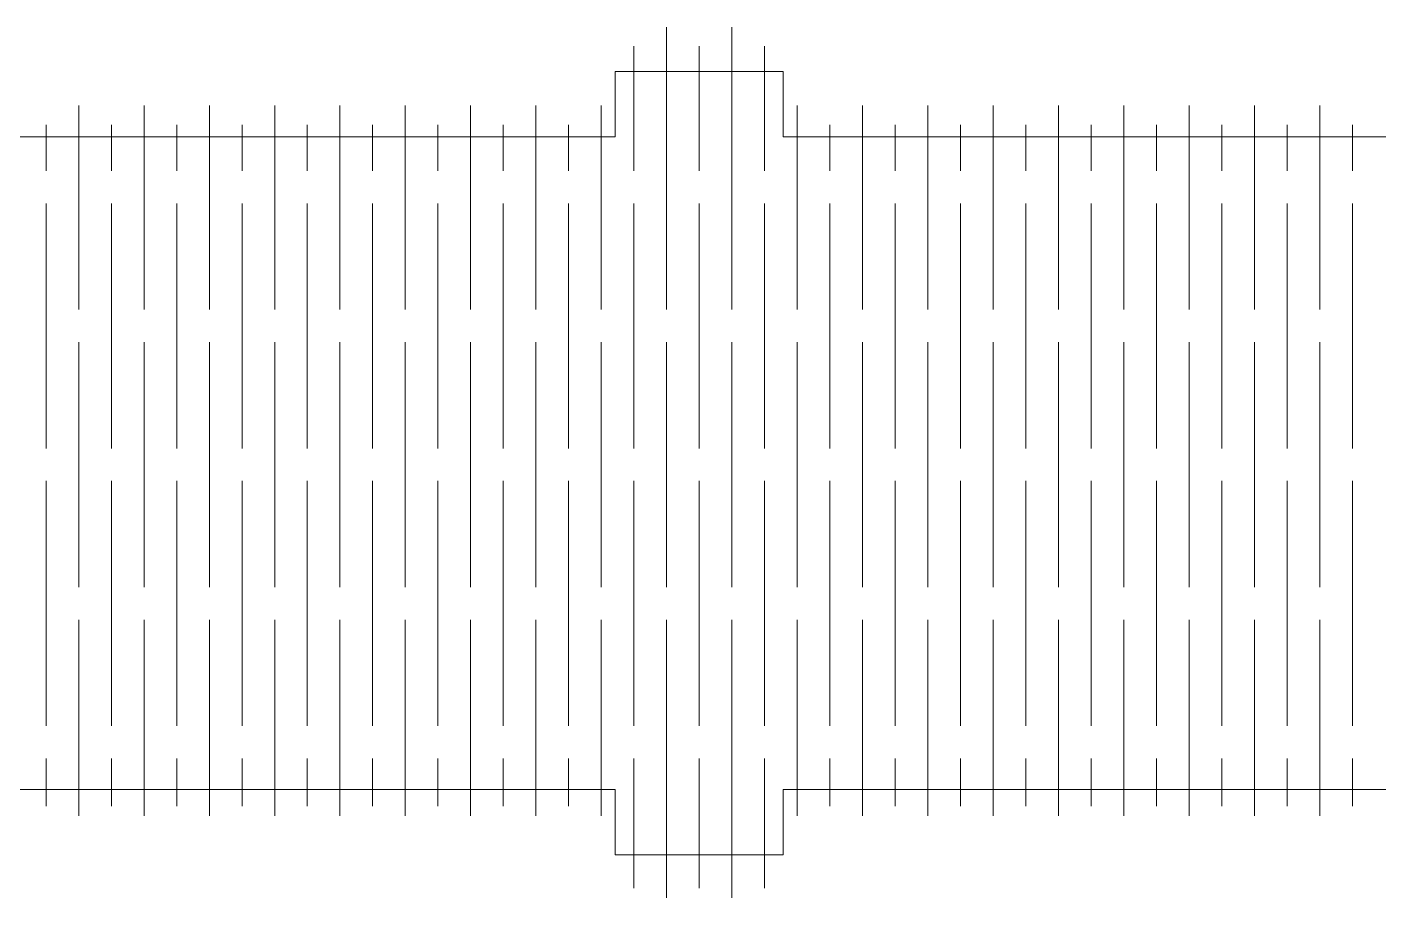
# Model space of a CAD drawing. Header units: centimetres. Extents: x -21.8 to 7.3, y -15.7 to 2.2.
# Drawn here: x -11.93 to -5.72, y -15.74 to -11.74 of the extents above; entities that cross this region are included whole.
import ezdxf

# ---------------------------------------------------------------- set-up
doc = ezdxf.new("R2010")
doc.units = ezdxf.units.CM
doc.header["$MEASUREMENT"] = 0
doc.layers.add('layer 1', color=7, linetype='Continuous')

msp = doc.modelspace()

# ---------------------------------------------------------------- linework, layer by layer
at = {"layer": 'layer 1', "color": 242, "lineweight": 9}
for points in [[(-8.98847, -13.03469), (-8.98847, -13.03469), (-8.98847, -11.73602), (-8.98847, -11.73602)], [(-8.68847, -13.03469), (-8.68847, -13.03469), (-8.68847, -11.73602), (-8.68847, -11.73602)], [(-9.13847, -12.39719), (-9.13847, -12.39719), (-9.13847, -11.82431), (-9.13847, -11.82431)], [(-8.83847, -12.39719), (-8.83847, -12.39719), (-8.83847, -11.82431), (-8.83847, -11.82431)], [(-8.53847, -12.39719), (-8.53847, -12.39719), (-8.53847, -11.82431), (-8.53847, -11.82431)], [(-11.68847, -13.03469), (-11.68847, -13.03469), (-11.68847, -12.09719), (-11.68847, -12.09719)], [(-11.38847, -13.03469), (-11.38847, -13.03469), (-11.38847, -12.09719), (-11.38847, -12.09719)], [(-11.08847, -13.03469), (-11.08847, -13.03469), (-11.08847, -12.09719), (-11.08847, -12.09719)], [(-10.78847, -13.03469), (-10.78847, -13.03469), (-10.78847, -12.09719), (-10.78847, -12.09719)], [(-10.48847, -13.03469), (-10.48847, -13.03469), (-10.48847, -12.09719), (-10.48847, -12.09719)], [(-10.18847, -13.03469), (-10.18847, -13.03469), (-10.18847, -12.09719), (-10.18847, -12.09719)], [(-9.88847, -13.03469), (-9.88847, -13.03469), (-9.88847, -12.09719), (-9.88847, -12.09719)], [(-9.58847, -13.03469), (-9.58847, -13.03469), (-9.58847, -12.09719), (-9.58847, -12.09719)], [(-9.28847, -13.03469), (-9.28847, -13.03469), (-9.28847, -12.09719), (-9.28847, -12.09719)], [(-8.38847, -13.03469), (-8.38847, -13.03469), (-8.38847, -12.09719), (-8.38847, -12.09719)], [(-8.08847, -13.03469), (-8.08847, -13.03469), (-8.08847, -12.09719), (-8.08847, -12.09719)], [(-7.78847, -13.03469), (-7.78847, -13.03469), (-7.78847, -12.09719), (-7.78847, -12.09719)], [(-7.48847, -13.03469), (-7.48847, -13.03469), (-7.48847, -12.09719), (-7.48847, -12.09719)], [(-7.18847, -13.03469), (-7.18847, -13.03469), (-7.18847, -12.09719), (-7.18847, -12.09719)], [(-6.88847, -13.03469), (-6.88847, -13.03469), (-6.88847, -12.09719), (-6.88847, -12.09719)], [(-6.58847, -13.03469), (-6.58847, -13.03469), (-6.58847, -12.09719), (-6.58847, -12.09719)], [(-6.28847, -13.03469), (-6.28847, -13.03469), (-6.28847, -12.09719), (-6.28847, -12.09719)], [(-5.98847, -13.03469), (-5.98847, -13.03469), (-5.98847, -12.09719), (-5.98847, -12.09719)], [(-11.83847, -12.39719), (-11.83847, -12.39719), (-11.83847, -12.18548), (-11.83847, -12.18548)], [(-11.53847, -12.39719), (-11.53847, -12.39719), (-11.53847, -12.18548), (-11.53847, -12.18548)], [(-11.23847, -12.39719), (-11.23847, -12.39719), (-11.23847, -12.18548), (-11.23847, -12.18548)], [(-10.93847, -12.39719), (-10.93847, -12.39719), (-10.93847, -12.18548), (-10.93847, -12.18548)], [(-10.63847, -12.39719), (-10.63847, -12.39719), (-10.63847, -12.18548), (-10.63847, -12.18548)], [(-10.33847, -12.39719), (-10.33847, -12.39719), (-10.33847, -12.18548), (-10.33847, -12.18548)], [(-10.03847, -12.39719), (-10.03847, -12.39719), (-10.03847, -12.18548), (-10.03847, -12.18548)], [(-9.73847, -12.39719), (-9.73847, -12.39719), (-9.73847, -12.18548), (-9.73847, -12.18548)], [(-9.43847, -12.39719), (-9.43847, -12.39719), (-9.43847, -12.18548), (-9.43847, -12.18548)], [(-8.23847, -12.39719), (-8.23847, -12.39719), (-8.23847, -12.18548), (-8.23847, -12.18548)], [(-7.93847, -12.39719), (-7.93847, -12.39719), (-7.93847, -12.18548), (-7.93847, -12.18548)], [(-7.63847, -12.39719), (-7.63847, -12.39719), (-7.63847, -12.18548), (-7.63847, -12.18548)], [(-7.33847, -12.39719), (-7.33847, -12.39719), (-7.33847, -12.18548), (-7.33847, -12.18548)], [(-7.03847, -12.39719), (-7.03847, -12.39719), (-7.03847, -12.18548), (-7.03847, -12.18548)], [(-6.73847, -12.39719), (-6.73847, -12.39719), (-6.73847, -12.18548), (-6.73847, -12.18548)], [(-6.43847, -12.39719), (-6.43847, -12.39719), (-6.43847, -12.18548), (-6.43847, -12.18548)], [(-6.13847, -12.39719), (-6.13847, -12.39719), (-6.13847, -12.18548), (-6.13847, -12.18548)], [(-5.83847, -12.39719), (-5.83847, -12.39719), (-5.83847, -12.18548), (-5.83847, -12.18548)], [(-11.83847, -13.67219), (-11.83847, -13.67219), (-11.83847, -12.54719), (-11.83847, -12.54719)], [(-11.53847, -13.67219), (-11.53847, -13.67219), (-11.53847, -12.54719), (-11.53847, -12.54719)], [(-11.23847, -13.67219), (-11.23847, -13.67219), (-11.23847, -12.54719), (-11.23847, -12.54719)], [(-10.93847, -13.67219), (-10.93847, -13.67219), (-10.93847, -12.54719), (-10.93847, -12.54719)], [(-10.63847, -13.67219), (-10.63847, -13.67219), (-10.63847, -12.54719), (-10.63847, -12.54719)], [(-10.33847, -13.67219), (-10.33847, -13.67219), (-10.33847, -12.54719), (-10.33847, -12.54719)], [(-10.03847, -13.67219), (-10.03847, -13.67219), (-10.03847, -12.54719), (-10.03847, -12.54719)], [(-9.73847, -13.67219), (-9.73847, -13.67219), (-9.73847, -12.54719), (-9.73847, -12.54719)], [(-9.43847, -13.67219), (-9.43847, -13.67219), (-9.43847, -12.54719), (-9.43847, -12.54719)], [(-9.13847, -13.67219), (-9.13847, -13.67219), (-9.13847, -12.54719), (-9.13847, -12.54719)], [(-8.83847, -13.67219), (-8.83847, -13.67219), (-8.83847, -12.54719), (-8.83847, -12.54719)], [(-8.53847, -13.67219), (-8.53847, -13.67219), (-8.53847, -12.54719), (-8.53847, -12.54719)], [(-8.23847, -13.67219), (-8.23847, -13.67219), (-8.23847, -12.54719), (-8.23847, -12.54719)], [(-7.93847, -13.67219), (-7.93847, -13.67219), (-7.93847, -12.54719), (-7.93847, -12.54719)], [(-7.63847, -13.67219), (-7.63847, -13.67219), (-7.63847, -12.54719), (-7.63847, -12.54719)], [(-7.33847, -13.67219), (-7.33847, -13.67219), (-7.33847, -12.54719), (-7.33847, -12.54719)], [(-7.03847, -13.67219), (-7.03847, -13.67219), (-7.03847, -12.54719), (-7.03847, -12.54719)], [(-6.73847, -13.67219), (-6.73847, -13.67219), (-6.73847, -12.54719), (-6.73847, -12.54719)], [(-6.43847, -13.67219), (-6.43847, -13.67219), (-6.43847, -12.54719), (-6.43847, -12.54719)], [(-6.13847, -13.67219), (-6.13847, -13.67219), (-6.13847, -12.54719), (-6.13847, -12.54719)], [(-5.83847, -13.67219), (-5.83847, -13.67219), (-5.83847, -12.54719), (-5.83847, -12.54719)], [(-11.68847, -14.30969), (-11.68847, -14.30969), (-11.68847, -13.18469), (-11.68847, -13.18469)], [(-11.38847, -14.30969), (-11.38847, -14.30969), (-11.38847, -13.18469), (-11.38847, -13.18469)], [(-11.08847, -14.30969), (-11.08847, -14.30969), (-11.08847, -13.18469), (-11.08847, -13.18469)], [(-10.78847, -14.30969), (-10.78847, -14.30969), (-10.78847, -13.18469), (-10.78847, -13.18469)], [(-10.48847, -14.30969), (-10.48847, -14.30969), (-10.48847, -13.18469), (-10.48847, -13.18469)], [(-10.18847, -14.30969), (-10.18847, -14.30969), (-10.18847, -13.18469), (-10.18847, -13.18469)], [(-9.88847, -14.30969), (-9.88847, -14.30969), (-9.88847, -13.18469), (-9.88847, -13.18469)], [(-9.58847, -14.30969), (-9.58847, -14.30969), (-9.58847, -13.18469), (-9.58847, -13.18469)], [(-9.28847, -14.30969), (-9.28847, -14.30969), (-9.28847, -13.18469), (-9.28847, -13.18469)], [(-8.98847, -14.30969), (-8.98847, -14.30969), (-8.98847, -13.18469), (-8.98847, -13.18469)], [(-8.68847, -14.30969), (-8.68847, -14.30969), (-8.68847, -13.18469), (-8.68847, -13.18469)], [(-8.38847, -14.30969), (-8.38847, -14.30969), (-8.38847, -13.18469), (-8.38847, -13.18469)], [(-8.08847, -14.30969), (-8.08847, -14.30969), (-8.08847, -13.18469), (-8.08847, -13.18469)], [(-7.78847, -14.30969), (-7.78847, -14.30969), (-7.78847, -13.18469), (-7.78847, -13.18469)], [(-7.48847, -14.30969), (-7.48847, -14.30969), (-7.48847, -13.18469), (-7.48847, -13.18469)], [(-7.18847, -14.30969), (-7.18847, -14.30969), (-7.18847, -13.18469), (-7.18847, -13.18469)], [(-6.88847, -14.30969), (-6.88847, -14.30969), (-6.88847, -13.18469), (-6.88847, -13.18469)], [(-6.58847, -14.30969), (-6.58847, -14.30969), (-6.58847, -13.18469), (-6.58847, -13.18469)], [(-6.28847, -14.30969), (-6.28847, -14.30969), (-6.28847, -13.18469), (-6.28847, -13.18469)], [(-5.98847, -14.30969), (-5.98847, -14.30969), (-5.98847, -13.18469), (-5.98847, -13.18469)], [(-11.83847, -14.94719), (-11.83847, -14.94719), (-11.83847, -13.82219), (-11.83847, -13.82219)], [(-11.53847, -14.94719), (-11.53847, -14.94719), (-11.53847, -13.82219), (-11.53847, -13.82219)], [(-11.23847, -14.94719), (-11.23847, -14.94719), (-11.23847, -13.82219), (-11.23847, -13.82219)], [(-10.93847, -14.94719), (-10.93847, -14.94719), (-10.93847, -13.82219), (-10.93847, -13.82219)], [(-10.63847, -14.94719), (-10.63847, -14.94719), (-10.63847, -13.82219), (-10.63847, -13.82219)], [(-10.33847, -14.94719), (-10.33847, -14.94719), (-10.33847, -13.82219), (-10.33847, -13.82219)], [(-10.03847, -14.94719), (-10.03847, -14.94719), (-10.03847, -13.82219), (-10.03847, -13.82219)], [(-9.73847, -14.94719), (-9.73847, -14.94719), (-9.73847, -13.82219), (-9.73847, -13.82219)], [(-9.43847, -14.94719), (-9.43847, -14.94719), (-9.43847, -13.82219), (-9.43847, -13.82219)], [(-9.13847, -14.94719), (-9.13847, -14.94719), (-9.13847, -13.82219), (-9.13847, -13.82219)], [(-8.83847, -14.94719), (-8.83847, -14.94719), (-8.83847, -13.82219), (-8.83847, -13.82219)], [(-8.53847, -14.94719), (-8.53847, -14.94719), (-8.53847, -13.82219), (-8.53847, -13.82219)], [(-8.23847, -14.94719), (-8.23847, -14.94719), (-8.23847, -13.82219), (-8.23847, -13.82219)], [(-7.93847, -14.94719), (-7.93847, -14.94719), (-7.93847, -13.82219), (-7.93847, -13.82219)], [(-7.63847, -14.94719), (-7.63847, -14.94719), (-7.63847, -13.82219), (-7.63847, -13.82219)], [(-7.33847, -14.94719), (-7.33847, -14.94719), (-7.33847, -13.82219), (-7.33847, -13.82219)], [(-7.03847, -14.94719), (-7.03847, -14.94719), (-7.03847, -13.82219), (-7.03847, -13.82219)], [(-6.73847, -14.94719), (-6.73847, -14.94719), (-6.73847, -13.82219), (-6.73847, -13.82219)], [(-6.43847, -14.94719), (-6.43847, -14.94719), (-6.43847, -13.82219), (-6.43847, -13.82219)], [(-6.13847, -14.94719), (-6.13847, -14.94719), (-6.13847, -13.82219), (-6.13847, -13.82219)], [(-5.83847, -14.94719), (-5.83847, -14.94719), (-5.83847, -13.82219), (-5.83847, -13.82219)], [(-11.68847, -15.36138), (-11.68847, -15.36138), (-11.68847, -14.45969), (-11.68847, -14.45969)], [(-11.38847, -15.36138), (-11.38847, -15.36138), (-11.38847, -14.45969), (-11.38847, -14.45969)], [(-11.08847, -15.36138), (-11.08847, -15.36138), (-11.08847, -14.45969), (-11.08847, -14.45969)], [(-10.78847, -15.36138), (-10.78847, -15.36138), (-10.78847, -14.45969), (-10.78847, -14.45969)], [(-10.48847, -15.36138), (-10.48847, -15.36138), (-10.48847, -14.45969), (-10.48847, -14.45969)], [(-10.18847, -15.36138), (-10.18847, -15.36138), (-10.18847, -14.45969), (-10.18847, -14.45969)], [(-9.88847, -15.36138), (-9.88847, -15.36138), (-9.88847, -14.45969), (-9.88847, -14.45969)], [(-9.58847, -15.36138), (-9.58847, -15.36138), (-9.58847, -14.45969), (-9.58847, -14.45969)], [(-9.28847, -15.36138), (-9.28847, -15.36138), (-9.28847, -14.45969), (-9.28847, -14.45969)], [(-8.98847, -15.73842), (-8.98847, -15.73842), (-8.98847, -14.45969), (-8.98847, -14.45969)], [(-8.68847, -15.73842), (-8.68847, -15.73842), (-8.68847, -14.45969), (-8.68847, -14.45969)], [(-8.38847, -15.36138), (-8.38847, -15.36138), (-8.38847, -14.45969), (-8.38847, -14.45969)], [(-8.08847, -15.36138), (-8.08847, -15.36138), (-8.08847, -14.45969), (-8.08847, -14.45969)], [(-7.78847, -15.36138), (-7.78847, -15.36138), (-7.78847, -14.45969), (-7.78847, -14.45969)], [(-7.48847, -15.36138), (-7.48847, -15.36138), (-7.48847, -14.45969), (-7.48847, -14.45969)], [(-7.18847, -15.36138), (-7.18847, -15.36138), (-7.18847, -14.45969), (-7.18847, -14.45969)], [(-6.88847, -15.36138), (-6.88847, -15.36138), (-6.88847, -14.45969), (-6.88847, -14.45969)], [(-6.58847, -15.36138), (-6.58847, -15.36138), (-6.58847, -14.45969), (-6.58847, -14.45969)], [(-6.28847, -15.36138), (-6.28847, -15.36138), (-6.28847, -14.45969), (-6.28847, -14.45969)], [(-5.98847, -15.36138), (-5.98847, -15.36138), (-5.98847, -14.45969), (-5.98847, -14.45969)], [(-11.83847, -15.31582), (-11.83847, -15.31582), (-11.83847, -15.09719), (-11.83847, -15.09719)], [(-11.53847, -15.31582), (-11.53847, -15.31582), (-11.53847, -15.09719), (-11.53847, -15.09719)], [(-11.23847, -15.31582), (-11.23847, -15.31582), (-11.23847, -15.09719), (-11.23847, -15.09719)], [(-10.93847, -15.31582), (-10.93847, -15.31582), (-10.93847, -15.09719), (-10.93847, -15.09719)], [(-10.63847, -15.31582), (-10.63847, -15.31582), (-10.63847, -15.09719), (-10.63847, -15.09719)], [(-10.33847, -15.31582), (-10.33847, -15.31582), (-10.33847, -15.09719), (-10.33847, -15.09719)], [(-10.03847, -15.31582), (-10.03847, -15.31582), (-10.03847, -15.09719), (-10.03847, -15.09719)], [(-9.73847, -15.31582), (-9.73847, -15.31582), (-9.73847, -15.09719), (-9.73847, -15.09719)], [(-9.43847, -15.31582), (-9.43847, -15.31582), (-9.43847, -15.09719), (-9.43847, -15.09719)], [(-9.13847, -15.69285), (-9.13847, -15.69285), (-9.13847, -15.09719), (-9.13847, -15.09719)], [(-8.83847, -15.69285), (-8.83847, -15.69285), (-8.83847, -15.09719), (-8.83847, -15.09719)], [(-8.53847, -15.69285), (-8.53847, -15.69285), (-8.53847, -15.09719), (-8.53847, -15.09719)], [(-8.23847, -15.31582), (-8.23847, -15.31582), (-8.23847, -15.09719), (-8.23847, -15.09719)], [(-7.93847, -15.31582), (-7.93847, -15.31582), (-7.93847, -15.09719), (-7.93847, -15.09719)], [(-7.63847, -15.31582), (-7.63847, -15.31582), (-7.63847, -15.09719), (-7.63847, -15.09719)], [(-7.33847, -15.31582), (-7.33847, -15.31582), (-7.33847, -15.09719), (-7.33847, -15.09719)], [(-7.03847, -15.31582), (-7.03847, -15.31582), (-7.03847, -15.09719), (-7.03847, -15.09719)], [(-6.73847, -15.31582), (-6.73847, -15.31582), (-6.73847, -15.09719), (-6.73847, -15.09719)], [(-6.43847, -15.31582), (-6.43847, -15.31582), (-6.43847, -15.09719), (-6.43847, -15.09719)], [(-6.13847, -15.31582), (-6.13847, -15.31582), (-6.13847, -15.09719), (-6.13847, -15.09719)], [(-5.83847, -15.31582), (-5.83847, -15.31582), (-5.83847, -15.09719), (-5.83847, -15.09719)]]:
    msp.add_open_spline(points, degree=3, dxfattribs=at)
at = {"layer": 'layer 1', "color": 250, "lineweight": 9}
msp.add_open_spline([(-21.00377, -15.24054), (-21.00377, -15.24054), (-21.00377, -15.54054), (-21.00377, -15.54054), (-21.00377, -15.54054), (-21.00377, -15.54054), (-21.77627, -15.54054), (-21.77627, -15.54054), (-21.77627, -15.54054), (-21.77627, -15.54054), (-21.77627, -15.24054), (-21.77627, -15.24054), (-21.77627, -15.24054), (-21.77627, -15.24054), (-21.77627, -12.24054), (-21.77627, -12.24054), (-21.77627, -12.24054), (-21.77627, -12.24054), (-21.77627, -11.94054), (-21.77627, -11.94054), (-21.77627, -11.94054), (-21.77627, -11.94054), (-21.00377, -11.94054), (-21.00377, -11.94054), (-21.00377, -11.94054), (-21.00377, -11.94054), (-21.00377, -12.24054), (-21.00377, -12.24054), (-21.00377, -12.24054), (-21.00377, -12.24054), (-17.56854, -12.24054), (-17.56854, -12.24054), (-17.56854, -12.24054), (-17.56854, -12.24054), (-17.56854, -11.94054), (-17.56854, -11.94054), (-17.56854, -11.94054), (-17.56854, -11.94054), (-16.79642, -11.94054), (-16.79642, -11.94054), (-16.79642, -11.94054), (-16.79642, -11.94054), (-16.79642, -12.24054), (-16.79642, -12.24054), (-16.79642, -12.24054), (-16.79642, -12.24054), (-9.22453, -12.24054), (-9.22453, -12.24054), (-9.22453, -12.24054), (-9.22453, -12.24054), (-9.22453, -11.94054), (-9.22453, -11.94054), (-9.22453, -11.94054), (-9.22453, -11.94054), (-8.45241, -11.94054), (-8.45241, -11.94054), (-8.45241, -11.94054), (-8.45241, -11.94054), (-8.45241, -12.24054), (-8.45241, -12.24054), (-8.45241, -12.24054), (-8.45241, -12.24054), (-0.88052, -12.24054), (-0.88052, -12.24054), (-0.88052, -12.24054), (-0.88052, -12.24054), (-0.88052, -11.94054), (-0.88052, -11.94054), (-0.88052, -11.94054), (-0.88052, -11.94054), (-0.10839, -11.94054), (-0.10839, -11.94054), (-0.10839, -11.94054), (-0.10839, -11.94054), (-0.10839, -12.24054), (-0.10839, -12.24054), (-0.10839, -12.24054), (-0.10839, -12.24054), (3.32683, -12.24054), (3.32683, -12.24054), (3.32683, -12.24054), (3.32683, -12.24054), (3.32683, -11.94054), (3.32683, -11.94054), (3.32683, -11.94054), (3.32683, -11.94054), (4.09933, -11.94054), (4.09933, -11.94054), (4.09933, -11.94054), (4.09933, -11.94054), (4.09933, -12.24054), (4.09933, -12.24054), (4.09933, -12.24054), (4.09933, -12.24054), (4.09933, -15.24054), (4.09933, -15.24054), (4.09933, -15.24054), (4.09933, -15.24054), (4.09933, -15.54054), (4.09933, -15.54054), (4.09933, -15.54054), (4.09933, -15.54054), (3.32683, -15.54054), (3.32683, -15.54054), (3.32683, -15.54054), (3.32683, -15.54054), (3.32683, -15.24054), (3.32683, -15.24054), (3.32683, -15.24054), (3.32683, -15.24054), (-0.10839, -15.24054), (-0.10839, -15.24054), (-0.10839, -15.24054), (-0.10839, -15.24054), (-0.10839, -15.54054), (-0.10839, -15.54054), (-0.10839, -15.54054), (-0.10839, -15.54054), (-0.88052, -15.54054), (-0.88052, -15.54054), (-0.88052, -15.54054), (-0.88052, -15.54054), (-0.88052, -15.24054), (-0.88052, -15.24054), (-0.88052, -15.24054), (-0.88052, -15.24054), (-8.45241, -15.24054), (-8.45241, -15.24054), (-8.45241, -15.24054), (-8.45241, -15.24054), (-8.45241, -15.54054), (-8.45241, -15.54054), (-8.45241, -15.54054), (-8.45241, -15.54054), (-9.22453, -15.54054), (-9.22453, -15.54054), (-9.22453, -15.54054), (-9.22453, -15.54054), (-9.22453, -15.24054), (-9.22453, -15.24054), (-9.22453, -15.24054), (-9.22453, -15.24054), (-16.79642, -15.24054), (-16.79642, -15.24054), (-16.79642, -15.24054), (-16.79642, -15.24054), (-16.79642, -15.54054), (-16.79642, -15.54054), (-16.79642, -15.54054), (-16.79642, -15.54054), (-17.56854, -15.54054), (-17.56854, -15.54054), (-17.56854, -15.54054), (-17.56854, -15.54054), (-17.56854, -15.24054), (-17.56854, -15.24054), (-17.56854, -15.24054), (-17.56854, -15.24054), (-21.00377, -15.24054), (-21.00377, -15.24054)], degree=3, knots=[0, 0, 0, 0, 0.0243902, 0.0243902, 0.0243902, 0.0243902, 0.0487805, 0.0487805, 0.0487805, 0.0487805, 0.0731707, 0.0731707, 0.0731707, 0.0731707, 0.097561, 0.097561, 0.097561, 0.097561, 0.1219512, 0.1219512, 0.1219512, 0.1219512, 0.1463415, 0.1463415, 0.1463415, 0.1463415, 0.1707317, 0.1707317, 0.1707317, 0.1707317, 0.195122, 0.195122, 0.195122, 0.195122, 0.2195122, 0.2195122, 0.2195122, 0.2195122, 0.2439024, 0.2439024, 0.2439024, 0.2439024, 0.2682927, 0.2682927, 0.2682927, 0.2682927, 0.2926829, 0.2926829, 0.2926829, 0.2926829, 0.3170732, 0.3170732, 0.3170732, 0.3170732, 0.3414634, 0.3414634, 0.3414634, 0.3414634, 0.3658537, 0.3658537, 0.3658537, 0.3658537, 0.3902439, 0.3902439, 0.3902439, 0.3902439, 0.4146341, 0.4146341, 0.4146341, 0.4146341, 0.4390244, 0.4390244, 0.4390244, 0.4390244, 0.4634146, 0.4634146, 0.4634146, 0.4634146, 0.4878049, 0.4878049, 0.4878049, 0.4878049, 0.5121951, 0.5121951, 0.5121951, 0.5121951, 0.5365854, 0.5365854, 0.5365854, 0.5365854, 0.5609756, 0.5609756, 0.5609756, 0.5609756, 0.5853659, 0.5853659, 0.5853659, 0.5853659, 0.6097561, 0.6097561, 0.6097561, 0.6097561, 0.6341463, 0.6341463, 0.6341463, 0.6341463, 0.6585366, 0.6585366, 0.6585366, 0.6585366, 0.6829268, 0.6829268, 0.6829268, 0.6829268, 0.7073171, 0.7073171, 0.7073171, 0.7073171, 0.7317073, 0.7317073, 0.7317073, 0.7317073, 0.7560976, 0.7560976, 0.7560976, 0.7560976, 0.7804878, 0.7804878, 0.7804878, 0.7804878, 0.804878, 0.804878, 0.804878, 0.804878, 0.8292683, 0.8292683, 0.8292683, 0.8292683, 0.8536585, 0.8536585, 0.8536585, 0.8536585, 0.8780488, 0.8780488, 0.8780488, 0.8780488, 0.902439, 0.902439, 0.902439, 0.902439, 0.9268293, 0.9268293, 0.9268293, 0.9268293, 0.9512195, 0.9512195, 0.9512195, 0.9512195, 1, 1, 1, 1], dxfattribs=at)

doc.saveas('drawing.dxf')
